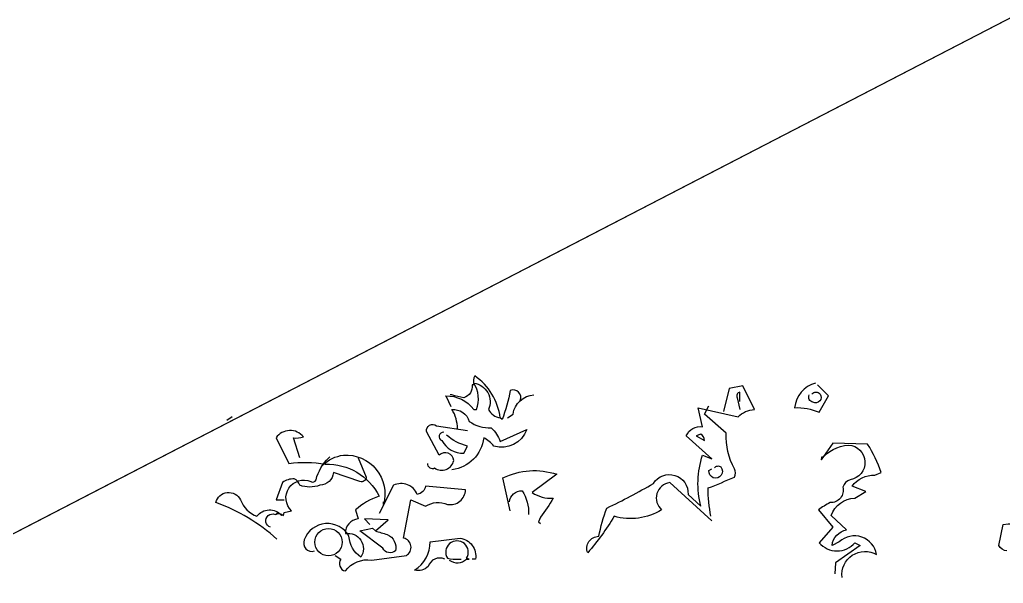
# Model space of a CAD drawing. Header units: metres. Extents: x 368 to 3789, y -155 to 1148.
# Drawn here: x 1733.72 to 1744.25, y 556.43 to 562.46 of the extents above; entities that cross this region are included whole.
import ezdxf

# ---------------------------------------------------------------- set-up
doc = ezdxf.new("R2010")
doc.units = ezdxf.units.M

# ---------------------------------------------------------------- blocks, each defined once
blk = doc.blocks.new('A$C700F2951')
at = {"color": 74}
for points in [[(1008, 4453.3), (996.7, 4478.3), (994.5, 4480.5, -0.240921), (1064.7, 4446.5), (1071.5, 4446.5, 0.236053), (1064.7, 4512.3, -0.5), (1101, 4446.5, 0.236053), (1130.4, 4426.1, 0.211075), (1067, 4530.4, 0.162277), (1064.7, 4507.7), (1060.2, 4507.7, -0.383194), (1039.8, 4476, -0.056625), (1010.3, 4482.8), (1005.8, 4482.8)], [(1656.2, 4170.1), (1552, 4265.2, 0.636124), (1531.6, 4197.2, -0.212875), (1413.7, 4181.4, -0.040161), (1348, 4090.7, -0.538727), (1375.2, 4131.5, -0.038391), (1395.6, 4201.8, 0.023422), (1511.2, 4263, -0.778931), (1597.3, 4235.8), (1629, 4206.3, -0.14267), (1633.6, 4333.2), (1656.2, 4324.2), (1592.8, 4380.8, -0.349304), (1633.6, 4403.5), (1622.2, 4451.1), (1721.9, 4428.4, -0.186783), (1762.7, 4446.5), (1733.3, 4505.5), (1699.3, 4498.7), (1685.7, 4442)], [(1914.6, 4512.3, 0.315994), (1862.5, 4451.1, -0.114075), (1923.6, 4439.7), (1946.3, 4480.5), (1919.1, 4507.7)], [(1180.3, 4469.2, 0.651581), (1155.4, 4494.1, -0.045349), (1135, 4421.6), (1130.4, 4426.1)], [(1148.6, 4426.1), (1162.2, 4435.2, -0.365204), (1214.3, 4482.8)], [(1726.5, 4466.9), (1726.5, 4489.6, 0.535172), (1719.7, 4476), (1726.5, 4446.5)], [(1905.5, 4485.1, -0.449051), (1925.9, 4485.1, -0.780762), (1907.8, 4464.7, -0.5), (1898.7, 4482.8)], [(1654, 4181.4, -0.04158), (1647.2, 4251.6, 0.012192), (1712.9, 4278.8, 0.248367), (1712.9, 4299.2, -0.13884), (1692.5, 4387.6), (1638.1, 4435.2), (1649.4, 4455.6)], [(1023.9, 4399, 0.143021), (1010.3, 4446.5, -0.358047), (1053.4, 4417.1, 0.172546), (1107.8, 4401.2, -0.123093), (1130.4, 4367.2), (1196.2, 4396.7, -0.40274), (1114.6, 4355.9, 0.082748), (1089.6, 4376.3, -0.343094), (1010.3, 4297)], [(949.1, 4312.8, 0.566177), (967.3, 4301.5, 0.534058), (1014.8, 4319.6, 0.630219), (978.6, 4333.2), (946.9, 4392.2, -0.679398), (971.8, 4405.8), (1048.8, 4394.4)], [(631.8, 4326.4), (616, 4376.3, 0.123093), (640.9, 4378.6, 0.499542), (572.9, 4376.3), (604.6, 4312.8, -0.074951), (695.3, 4310.6, -0.294968), (829, 4231.2, 0.096375), (770.1, 4197.2), (776.9, 4174.6, 0.398468), (745.2, 4138.3, -0.659393), (783.7, 4079.4, -0.217575), (754.2, 4131.5, 0.649521), (643.2, 4122.5, 0.661377), (668.1, 4095.3)], [(989.9, 4389.9, 0.926025), (985.4, 4369.5, 0.286789), (1039.8, 4337.8), (1048.8, 4355.9, -0.120178), (996.7, 4383.1)], [(1617.7, 4380.8), (1638.1, 4369.5, 0.276978), (1629, 4385.4), (1617.7, 4380.8)], [(1980.3, 4029.5, -0.61586), (2066.4, 4086.2, 0.591492), (1973.5, 4117.9), (1955.4, 4108.9, -0.334061), (1991.6, 4147.4), (1953.1, 4183.6, -0.300079), (2012, 4226.7), (2039.2, 4242.6), (2005.2, 4256.2, -0.24559), (2061.9, 4283.4), (2077.8, 4290.2, 0.064346), (2043.8, 4360.4), (1957.6, 4362.7), (1928.2, 4321.9, -0.216293), (1996.2, 4358.2, -0.89946), (2000.7, 4272, 0.265564), (1982.6, 4253.9, -0.5), (1950.8, 4215.4, 0.034439), (1921.4, 4197.2), (1957.6, 4154.2), (1923.6, 4115.7, 0.461777), (2012, 4115.7), (2025.6, 4108.9), (1964.4, 4065.8), (1962.2, 4038.6)], [(695.3, 4317.4), (695.3, 4310.6), (695.3, 4317.4), (688.5, 4308.3, -0.162277), (740.6, 4333.2, -0.516235), (840.3, 4210.8), (840.3, 4217.6)], [(559.3, 4154.2, -1.044418), (570.6, 4185.9, -0.323349), (591, 4183.6), (593.3, 4190.4), (611.4, 4195, -0.840088), (659, 4267.5, 0.4142), (672.6, 4272, -0.154678), (704.4, 4326.4), (706.6, 4328.7)], [(776.9, 4326.4), (797.3, 4278.8, -0.489075), (781.4, 4267.5), (715.7, 4290.2, -0.380188), (681.7, 4258.4, -0.181808), (631.8, 4258.4, 0.224854), (618.2, 4274.3, 0.162277), (588.8, 4265.2), (572.9, 4222.2), (593.3, 4222.2)], [(1663, 4301.5, -0.442368), (1678.9, 4303.8, -1.516525), (1649.4, 4294.7), (1656.2, 4299.2)], [(1155.4, 4195), (1137.2, 4276.6, -0.198578), (1270.9, 4285.6), (1209.8, 4240.3, 0.173447), (1261.9, 4226.7, -0.044205), (1230.1, 4179.1), (1225.6, 4167.8), (1230.1, 4163.3)], [(720.2, 4083.9), (733.8, 4074.9, 0.54657), (745.2, 4045.4, -0.272095), (810.9, 4072.6), (897, 4083.9, 0.677032), (890.2, 4127), (908.3, 4222.2), (944.6, 4206.3, -0.248367), (999, 4210.8, 0.452606), (1044.3, 4247.1), (944.6, 4256.2, -0.333328), (924.2, 4235.8, 0.430618), (865.3, 4258.4), (829, 4188.2)], [(575.2, 4124.7, 0.094757), (423.3, 4215.4, -0.699951), (484.5, 4222.2, 0.222214), (525.3, 4181.4, -0.480621), (586.5, 4183.6), (588.8, 4185.9)], [(1153.1, 4217.6, -0.388977), (1184.8, 4244.8, -0.162277), (1200.7, 4185.9)], [(2390.5, 4095.3, -0.276978), (2370.1, 4108.9), (2381.4, 4161, -0.330963), (2463, 4124.7)], [(819.9, 4145.1, 0.021729), (849.4, 4136.1, -0.356949), (869.8, 4095.3, -0.482147), (838.1, 4102.1), (781.4, 4145.1), (813.1, 4151.9), (819.9, 4145.1)], [(992.2, 4074.9, 0.453766), (951.4, 4056.7, -0.265564), (917.4, 4047.7, 0.264557), (955.9, 4117.9), (1030.7, 4127, -0.415939), (1069.2, 4074.9), (1060.2, 4074.9)], [(1003.5, 4072.6, 0.366302), (1046.6, 4074.9), (1053.4, 4074.9), (1046.6, 4077.1, 1.810471), (999, 4077.1, 0.099014), (1028.4, 4074.9), (1033, 4074.9)]]:
    blk.add_lwpolyline(points, format="xyb", dxfattribs=at)
for points in [[(464.1, 4428.4), (450.5, 4419.3)], [(1928.2, 4326.4), (1930.4, 4324.2), (1930.4, 4328.7), (1935, 4328.7)], [(577.4, 4190.4), (572.9, 4185.9), (577.4, 4190.4)], [(819.9, 4145.1), (851.7, 4172.3), (792.7, 4174.6), (806.3, 4161)]]:
    blk.add_lwpolyline(points, dxfattribs=at)
blk.add_circle((703.2, 4116.8), 34, dxfattribs=at)

msp = doc.modelspace()

# ---------------------------------------------------------------- linework, layer by layer
msp.add_line((1723.871, 551.903), (1827.294, 605.363))
msp.add_polyline3d([(1794.128, 557.791, 422.828), (1782.858, 505.152, 845.657), (1794.128, 557.791, 351.058), (1773.829, 577.727, 0), (1723.871, 551.903, 0)])

# ---------------------------------------------------------------- block references
at = {"xscale": 0.00430364964322203, "yscale": 0.00430364964322203, "zscale": 0.00430364964322203}
msp.add_blockref('A$C700F2951', (1734.002, 539.15, 845.657), dxfattribs=at)

doc.saveas('drawing.dxf')
